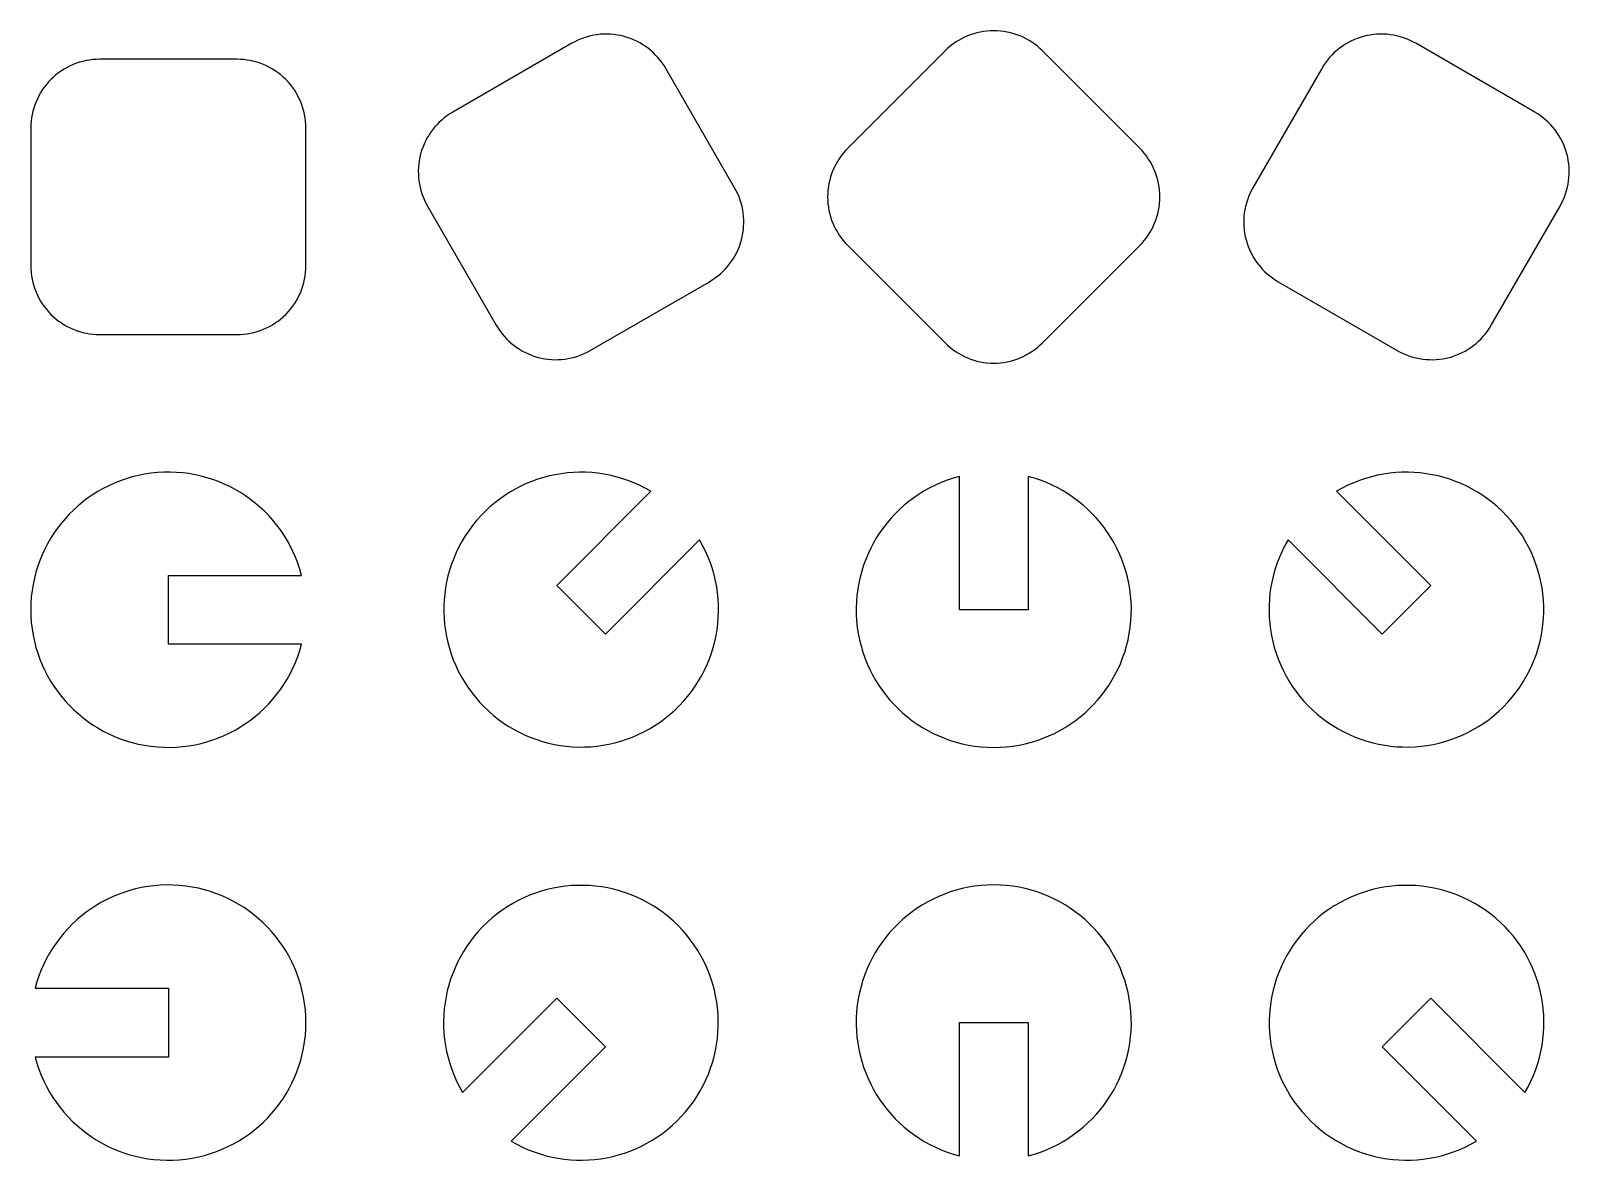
# Model space of a CAD drawing. Header units: millimetres. Extents: x -10 to 102, y -10 to 72.
import ezdxf

# ---------------------------------------------------------------- set-up
doc = ezdxf.new("R2010")
doc.units = ezdxf.units.MM
doc.layers.get('0').update_dxf_attribs({"color": 250, "linetype": 'CONTINUOUS'})

msp = doc.modelspace()

# ---------------------------------------------------------------- linework, layer by layer
for points in [[(30.67, 48.84), (39.33, 53.84, 0.414214), (41.16, 60.67), (36.16, 69.33, 0.414214), (29.33, 71.16), (20.67, 66.16, 0.414214), (18.84, 59.33), (23.84, 50.67, 0.414214)], [(63.54, 49.39), (70.61, 56.46, 0.414214), (70.61, 63.54), (63.54, 70.61, 0.414214), (56.46, 70.61), (49.39, 63.54, 0.414214), (49.39, 56.46), (56.46, 49.39, 0.414214)], [(96.16, 50.67), (101.16, 59.33, 0.414214), (99.33, 66.16), (90.67, 71.16, 0.414214), (83.84, 69.33), (78.84, 60.67, 0.414214), (80.67, 53.84), (89.33, 48.84, 0.414214)], [(-10, 65), (-10, 55, 0.414214), (-5, 50), (5, 50, 0.414214), (10, 55), (10, 65, 0.414214), (5, 70), (-5, 70, 0.414214)], [(9.68, 32.5, 7.872983), (9.68, 27.5), (0, 27.5), (0, 32.5)], [(35.08, 38.61, 7.872983), (38.61, 35.08), (31.77, 28.23), (28.23, 31.77)], [(57.5, 39.68, 7.872983), (62.5, 39.68), (62.5, 30), (57.5, 30)], [(81.39, 35.08, 7.872983), (84.92, 38.61), (91.77, 31.77), (88.23, 28.23)], [(-9.68, -2.5, 7.872983), (-9.68, 2.5), (0, 2.5), (0, -2.5)], [(24.92, -8.61, 7.872983), (21.39, -5.08), (28.23, 1.77), (31.77, -1.77)], [(62.5, -9.68, 7.872983), (57.5, -9.68), (57.5, 0), (62.5, 0)], [(98.61, -5.08, 7.872983), (95.08, -8.61), (88.23, -1.77), (91.77, 1.77)]]:
    msp.add_lwpolyline(points, format="xyb", close=True)

doc.saveas('drawing.dxf')
